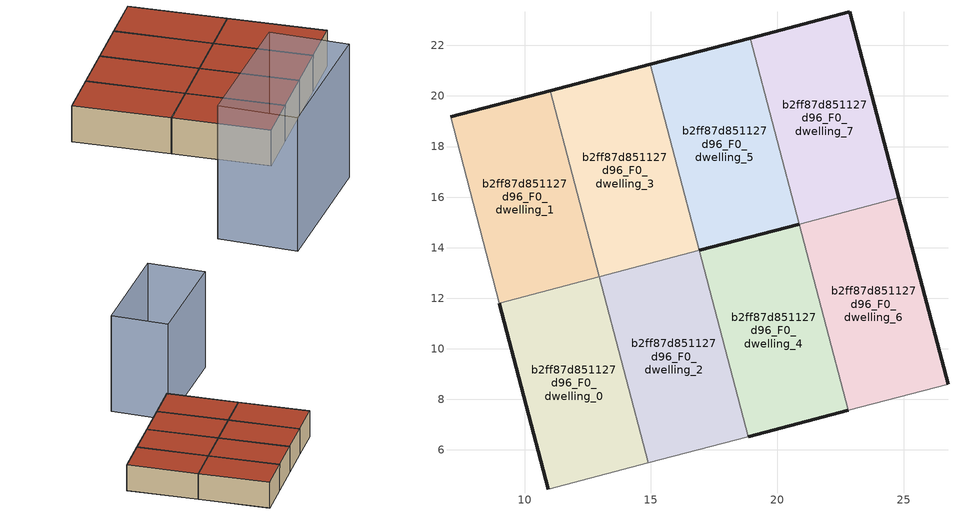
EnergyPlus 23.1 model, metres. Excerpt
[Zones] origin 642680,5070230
b2ff87d851127d96_F0_dwelling_0
 floor ground (EU_floor_Construction): 14.9,5.49 12.96,12.85 9.01,11.81 10.95,4.45 z0
 wall outside (EU_wall_Construction): 10.95,4.45 9.01,11.81 z0:3
 wall adiabatic (EU_wall_Construction): 14.9,5.49 10.95,4.45 z0:3
 wall to b2ff87d851127d96_F0_dwelling_2 (EU_wall_Construction): 12.96,12.85 14.9,5.49 z0:3
 wall to b2ff87d851127d96_F0_dwelling_1 (EU_wall_Construction): 9.01,11.81 12.96,12.85 z0:3
 roof outside (EU_roof_Construction): 12.96,12.85 14.9,5.49 10.95,4.45 9.01,11.81 z3
b2ff87d851127d96_F0_dwelling_1
 floor ground (EU_floor_Construction): 12.96,12.85 11.02,20.21 7.07,19.17 9.01,11.81 z0
 wall outside (EU_wall_Construction): 7.07,19.17 11.02,20.21 z0:3
 wall adiabatic (EU_wall_Construction): 9.01,11.81 7.07,19.17 z0:3
 wall to b2ff87d851127d96_F0_dwelling_3 (EU_wall_Construction): 11.02,20.21 12.96,12.85 z0:3
 roof outside (EU_roof_Construction): 11.02,20.21 12.96,12.85 9.01,11.81 7.07,19.17 z3
b2ff87d851127d96_F0_dwelling_2
 floor ground (EU_floor_Construction): 18.85,6.53 16.91,13.89 12.96,12.85 14.9,5.49 z0
 wall adiabatic (EU_wall_Construction): 18.85,6.53 14.9,5.49 z0:3
 wall to b2ff87d851127d96_F0_dwelling_4 (EU_wall_Construction): 16.91,13.89 18.85,6.53 z0:3
 wall to b2ff87d851127d96_F0_dwelling_3 (EU_wall_Construction): 12.96,12.85 16.91,13.89 z0:3
 roof outside (EU_roof_Construction): 16.91,13.89 18.85,6.53 14.9,5.49 12.96,12.85 z3
b2ff87d851127d96_F0_dwelling_3
 floor ground (EU_floor_Construction): 16.91,13.89 14.97,21.25 11.02,20.21 12.96,12.85 z0
 wall outside (EU_wall_Construction): 11.02,20.21 14.97,21.25 z0:3
 wall to b2ff87d851127d96_F0_dwelling_5 (EU_wall_Construction): 14.97,21.25 16.91,13.89 z0:3
 roof outside (EU_roof_Construction): 14.97,21.25 16.91,13.89 12.96,12.85 11.02,20.21 z3
b2ff87d851127d96_F0_dwelling_4
 floor ground (EU_floor_Construction): 22.8,7.57 20.86,14.93 16.91,13.89 18.85,6.53 z0
 wall outside (EU_wall_Construction): 22.8,7.57 18.85,6.53 / 16.91,13.89 20.86,14.93 z0:3
 wall to b2ff87d851127d96_F0_dwelling_6 (EU_wall_Construction): 20.86,14.93 22.8,7.57 z0:3
 roof outside (EU_roof_Construction): 20.86,14.93 22.8,7.57 18.85,6.53 16.91,13.89 z3
b2ff87d851127d96_F0_dwelling_5
 floor ground (EU_floor_Construction): 20.86,14.93 18.92,22.29 14.97,21.25 16.91,13.89 z0
 wall outside (EU_wall_Construction): 14.97,21.25 18.92,22.29 / 20.86,14.93 16.91,13.89 z0:3
 wall to b2ff87d851127d96_F0_dwelling_7 (EU_wall_Construction): 18.92,22.29 20.86,14.93 z0:3
 roof outside (EU_roof_Construction): 18.92,22.29 20.86,14.93 16.91,13.89 14.97,21.25 z3
b2ff87d851127d96_F0_dwelling_6
 floor ground (EU_floor_Construction): 26.75,8.61 24.81,15.97 20.86,14.93 22.8,7.57 z0
 wall outside (EU_wall_Construction): 24.81,15.97 26.75,8.61 z0:3
 wall adiabatic (EU_wall_Construction): 26.75,8.61 22.8,7.57 z0:3
 wall to b2ff87d851127d96_F0_dwelling_7 (EU_wall_Construction): 20.86,14.93 24.81,15.97 z0:3
 roof outside (EU_roof_Construction): 24.81,15.97 26.75,8.61 22.8,7.57 20.86,14.93 z3
b2ff87d851127d96_F0_dwelling_7
 floor ground (EU_floor_Construction): 24.81,15.97 22.87,23.33 18.92,22.29 20.86,14.93 z0
 wall outside (EU_wall_Construction): 18.92,22.29 22.87,23.33 24.81,15.97 z0:3
 roof outside (EU_roof_Construction): 22.87,23.33 24.81,15.97 20.86,14.93 18.92,22.29 z3
shading: 12.21,-1.45 0.2,-3.85 / 0.2,-3.85 -1.02,2.23 / -1.02,2.23 10.99,4.63 / 10.99,4.63 12.21,-1.45 z0:11.1
[Building]
EU S2 Campaign: North Axis=0; Terrain=City; Solar Distribution=FullExterior
[Site:Location]
Lyon-Bron: Latitude=45.75; Longitude=5; Time Zone=1; Elevation=198
[SizingPeriod:WeatherFileDays]
AnnualSizingPeriod: Begin Month=1; Begin Day of Month=1; End Month=12; End Day of Month=31; Day of Week for Start Day=Monday; Use Weather File Daylight Saving Period=No; Use Weather File Rain and Snow Indicators=No
[MATERIAL]
EU_InternalMass_Material: Roughness=MediumRough; Thickness=0.1; Conductivity=1; Density=1800; Specific Heat=900; Thermal Absorptance=0.9; Solar Absorptance=0.7; Visible Absorptance=0.7
[MATERIAL:NOMASS] Roughness=MediumRough; Thermal Absorptance=0.9; Solar Absorptance=0.7; Visible Absorptance=0.7
Name | Thermal Resistance
EU_wall_NoMass | 2.20426
EU_roof_NoMass | 1.82421
EU_floor_NoMass | 2.14752
[CONSTRUCTION]
EU_wall_Construction: EU_wall_NoMass
EU_roof_Construction: EU_roof_NoMass
EU_floor_Construction: EU_floor_NoMass
EU_InternalMass_Construction: EU_InternalMass_Material
[ZONE] Type=1; Multiplier=1; Ceiling Height=autocalculate; Floor Area=autocalculate; Part of Total Floor Area=Yes
Name | Volume
b2ff87d851127d96_F0_dwelling_0 | 93.3083
b2ff87d851127d96_F0_dwelling_1 | 93.2871
b2ff87d851127d96_F0_dwelling_2 | 93.2864
b2ff87d851127d96_F0_dwelling_3; b2ff87d851127d96_F0_dwelling_5 | 93.2747
b2ff87d851127d96_F0_dwelling_4 | 93.2856
b2ff87d851127d96_F0_dwelling_6 | 93.2776
b2ff87d851127d96_F0_dwelling_7 | 93.2769
[INTERNALMASS] Construction=EU_InternalMass_Construction; Surface Area=31.0951
Name | Zone or ZoneList
b2ff87d851127d96_F0_dwelling_0_EU_InternalMass | b2ff87d851127d96_F0_dwelling_0
b2ff87d851127d96_F0_dwelling_1_EU_InternalMass | b2ff87d851127d96_F0_dwelling_1
b2ff87d851127d96_F0_dwelling_2_EU_InternalMass | b2ff87d851127d96_F0_dwelling_2
b2ff87d851127d96_F0_dwelling_3_EU_InternalMass | b2ff87d851127d96_F0_dwelling_3
b2ff87d851127d96_F0_dwelling_4_EU_InternalMass | b2ff87d851127d96_F0_dwelling_4
b2ff87d851127d96_F0_dwelling_5_EU_InternalMass | b2ff87d851127d96_F0_dwelling_5
b2ff87d851127d96_F0_dwelling_6_EU_InternalMass | b2ff87d851127d96_F0_dwelling_6
b2ff87d851127d96_F0_dwelling_7_EU_InternalMass | b2ff87d851127d96_F0_dwelling_7
[OTHEREQUIPMENT] Fuel Type=Electricity; Design Level Calculation Method=Watts/Area; Power per Zone Floor Area=1; Fraction Latent=0; Fraction Radiant=0; Fraction Lost=0; Carbon Dioxide Generation Rate=0; EndUse Subcategory=EU_Step8_InternalGains
Name | Zone or ZoneList or Space or SpaceList | Schedule
EU_Step8_InternalGain_b2ff87d851127d96_F0_dwelling_0_f000 | b2ff87d851127d96_F0_dwelling_0 | EU_Step8_GainSchedule_b2ff87d851127d96_F0_dwelling_0_f000
EU_Step8_InternalGain_b2ff87d851127d96_F0_dwelling_1_f000 | b2ff87d851127d96_F0_dwelling_1 | EU_Step8_GainSchedule_b2ff87d851127d96_F0_dwelling_1_f000
EU_Step8_InternalGain_b2ff87d851127d96_F0_dwelling_2_f000 | b2ff87d851127d96_F0_dwelling_2 | EU_Step8_GainSchedule_b2ff87d851127d96_F0_dwelling_2_f000
EU_Step8_InternalGain_b2ff87d851127d96_F0_dwelling_3_f000 | b2ff87d851127d96_F0_dwelling_3 | EU_Step8_GainSchedule_b2ff87d851127d96_F0_dwelling_3_f000
EU_Step8_InternalGain_b2ff87d851127d96_F0_dwelling_4_f000 | b2ff87d851127d96_F0_dwelling_4 | EU_Step8_GainSchedule_b2ff87d851127d96_F0_dwelling_4_f000
EU_Step8_InternalGain_b2ff87d851127d96_F0_dwelling_5_f000 | b2ff87d851127d96_F0_dwelling_5 | EU_Step8_GainSchedule_b2ff87d851127d96_F0_dwelling_5_f000
EU_Step8_InternalGain_b2ff87d851127d96_F0_dwelling_6_f000 | b2ff87d851127d96_F0_dwelling_6 | EU_Step8_GainSchedule_b2ff87d851127d96_F0_dwelling_6_f000
EU_Step8_InternalGain_b2ff87d851127d96_F0_dwelling_7_f000 | b2ff87d851127d96_F0_dwelling_7 | EU_Step8_GainSchedule_b2ff87d851127d96_F0_dwelling_7_f000
[ZONEVENTILATION:DESIGNFLOWRATE] Schedule=EU_AlwaysOn; Design Flow Rate Calculation Method=AirChanges/Hour; Air Changes per Hour=0.567084; Ventilation Type=Natural; Fan Pressure Rise=0; Fan Total Efficiency=1; Constant Term Coefficient=1; Temperature Term Coefficient=0; Velocity Term Coefficient=0; Velocity Squared Term Coefficient=0; Minimum Indoor Temperature=-100; Maximum Indoor Temperature=100; Delta Temperature=-100; Minimum Outdoor Temperature=-100; Maximum Outdoor Temperature=100; Maximum Wind Speed=40
Name | Zone or ZoneList or Space or SpaceList
EU_ConstantAir_b2ff87d851127d96_F0_dwelling_0 | b2ff87d851127d96_F0_dwelling_0
EU_ConstantAir_b2ff87d851127d96_F0_dwelling_1 | b2ff87d851127d96_F0_dwelling_1
EU_ConstantAir_b2ff87d851127d96_F0_dwelling_2 | b2ff87d851127d96_F0_dwelling_2
EU_ConstantAir_b2ff87d851127d96_F0_dwelling_3 | b2ff87d851127d96_F0_dwelling_3
EU_ConstantAir_b2ff87d851127d96_F0_dwelling_4 | b2ff87d851127d96_F0_dwelling_4
EU_ConstantAir_b2ff87d851127d96_F0_dwelling_5 | b2ff87d851127d96_F0_dwelling_5
EU_ConstantAir_b2ff87d851127d96_F0_dwelling_6 | b2ff87d851127d96_F0_dwelling_6
EU_ConstantAir_b2ff87d851127d96_F0_dwelling_7 | b2ff87d851127d96_F0_dwelling_7
[HVACTEMPLATE:THERMOSTAT] Constant Heating Setpoint=20; Constant Cooling Setpoint=50
EU_HeatOnly_b2ff87d851127d96_F0_dwelling_0; EU_HeatOnly_b2ff87d851127d96_F0_dwelling_1; EU_HeatOnly_b2ff87d851127d96_F0_dwelling_2; EU_HeatOnly_b2ff87d851127d96_F0_dwelling_3; EU_HeatOnly_b2ff87d851127d96_F0_dwelling_4; EU_HeatOnly_b2ff87d851127d96_F0_dwelling_5; EU_HeatOnly_b2ff87d851127d96_F0_dwelling_6; EU_HeatOnly_b2ff87d851127d96_F0_dwelling_7
[HVACTEMPLATE:ZONE:IDEALLOADSAIRSYSTEM] System Availability Schedule=EU_AlwaysOn; Maximum Heating Supply Air Temperature=50; Minimum Cooling Supply Air Temperature=13; Maximum Heating Supply Air Humidity Ratio=0.0156; Minimum Cooling Supply Air Humidity Ratio=0.0077; Heating Limit=NoLimit; Cooling Limit=NoLimit; Heating Availability Schedule=EU_AlwaysOn; Cooling Availability Schedule=EU_CoolingOff; Dehumidification Control Type=ConstantSensibleHeatRatio; Cooling Sensible Heat Ratio=0.7; Dehumidification Setpoint=60; Humidification Control Type=None; Humidification Setpoint=30; Outdoor Air Method=None; Outdoor Air Flow Rate per Person=0.00944; Outdoor Air Flow Rate per Zone Floor Area=0; Outdoor Air Flow Rate per Zone=0; Demand Controlled Ventilation Type=None; Outdoor Air Economizer Type=NoEconomizer; Heat Recovery Type=None; Sensible Heat Recovery Effectiveness=0.7; Latent Heat Recovery Effectiveness=0.65
Name | Template Thermostat
b2ff87d851127d96_F0_dwelling_0 | EU_HeatOnly_b2ff87d851127d96_F0_dwelling_0
b2ff87d851127d96_F0_dwelling_1 | EU_HeatOnly_b2ff87d851127d96_F0_dwelling_1
b2ff87d851127d96_F0_dwelling_2 | EU_HeatOnly_b2ff87d851127d96_F0_dwelling_2
b2ff87d851127d96_F0_dwelling_3 | EU_HeatOnly_b2ff87d851127d96_F0_dwelling_3
b2ff87d851127d96_F0_dwelling_4 | EU_HeatOnly_b2ff87d851127d96_F0_dwelling_4
b2ff87d851127d96_F0_dwelling_5 | EU_HeatOnly_b2ff87d851127d96_F0_dwelling_5
b2ff87d851127d96_F0_dwelling_6 | EU_HeatOnly_b2ff87d851127d96_F0_dwelling_6
b2ff87d851127d96_F0_dwelling_7 | EU_HeatOnly_b2ff87d851127d96_F0_dwelling_7
[SIZING:ZONE] Zone Cooling Design Supply Air Temperature Input Method=SupplyAirTemperature; Zone Cooling Design Supply Air Temperature=13; Zone Heating Design Supply Air Temperature Input Method=SupplyAirTemperature; Zone Heating Design Supply Air Temperature=50; Zone Cooling Design Supply Air Humidity Ratio=0.008; Zone Heating Design Supply Air Humidity Ratio=0.008; Cooling Design Air Flow Method=DesignDay; Cooling Design Air Flow Rate=0; Cooling Minimum Air Flow per Zone Floor Area=0.000762; Cooling Minimum Air Flow=0; Cooling Minimum Air Flow Fraction=0.2; Heating Design Air Flow Method=DesignDay; Heating Design Air Flow Rate=0; Heating Maximum Air Flow per Zone Floor Area=0.002032; Heating Maximum Air Flow=0.141576; Heating Maximum Air Flow Fraction=0.3; Account for Dedicated Outdoor Air System=No; Dedicated Outdoor Air System Control Strategy=NeutralSupplyAir; Dedicated Outdoor Air Low Setpoint Temperature for Design=autosize; Dedicated Outdoor Air High Setpoint Temperature for Design=autosize; Zone Load Sizing Method=Sensible Load Only No Latent Load; Zone Latent Cooling Design Supply Air Humidity Ratio Input Method=HumidityRatioDifference; Zone Cooling Design Supply Air Humidity Ratio Difference=0.005; Zone Latent Heating Design Supply Air Humidity Ratio Input Method=HumidityRatioDifference; Zone Humidification Design Supply Air Humidity Ratio Difference=0.005
b2ff87d851127d96_F0_dwelling_0; b2ff87d851127d96_F0_dwelling_1; b2ff87d851127d96_F0_dwelling_2; b2ff87d851127d96_F0_dwelling_3; b2ff87d851127d96_F0_dwelling_4; b2ff87d851127d96_F0_dwelling_5; b2ff87d851127d96_F0_dwelling_6; b2ff87d851127d96_F0_dwelling_7
[SCHEDULE:CONSTANT]
Name | Hourly Value
EU_AlwaysOn | 1
EU_CoolingOff | 0
[SCHEDULE:FILE] Column Number=1; Rows to Skip at Top=0; Number of Hours of Data=8760; Column Separator=Comma; Interpolate to Timestep=No; Minutes per Item=60; Adjust Schedule for Daylight Savings=Yes
Name | File
EU_Step8_GainSchedule_b2ff87d851127d96_F0_dwelling_0_f000 | ../../schedules/b2ff87d851127d96/b2ff87d851127d96_F0_dwelling_0_f000_gain.csv
EU_Step8_GainSchedule_b2ff87d851127d96_F0_dwelling_1_f000 | ../../schedules/b2ff87d851127d96/b2ff87d851127d96_F0_dwelling_1_f000_gain.csv
EU_Step8_GainSchedule_b2ff87d851127d96_F0_dwelling_2_f000 | ../../schedules/b2ff87d851127d96/b2ff87d851127d96_F0_dwelling_2_f000_gain.csv
EU_Step8_GainSchedule_b2ff87d851127d96_F0_dwelling_3_f000 | ../../schedules/b2ff87d851127d96/b2ff87d851127d96_F0_dwelling_3_f000_gain.csv
EU_Step8_GainSchedule_b2ff87d851127d96_F0_dwelling_4_f000 | ../../schedules/b2ff87d851127d96/b2ff87d851127d96_F0_dwelling_4_f000_gain.csv
EU_Step8_GainSchedule_b2ff87d851127d96_F0_dwelling_5_f000 | ../../schedules/b2ff87d851127d96/b2ff87d851127d96_F0_dwelling_5_f000_gain.csv
EU_Step8_GainSchedule_b2ff87d851127d96_F0_dwelling_6_f000 | ../../schedules/b2ff87d851127d96/b2ff87d851127d96_F0_dwelling_6_f000_gain.csv
EU_Step8_GainSchedule_b2ff87d851127d96_F0_dwelling_7_f000 | ../../schedules/b2ff87d851127d96/b2ff87d851127d96_F0_dwelling_7_f000_gain.csv
